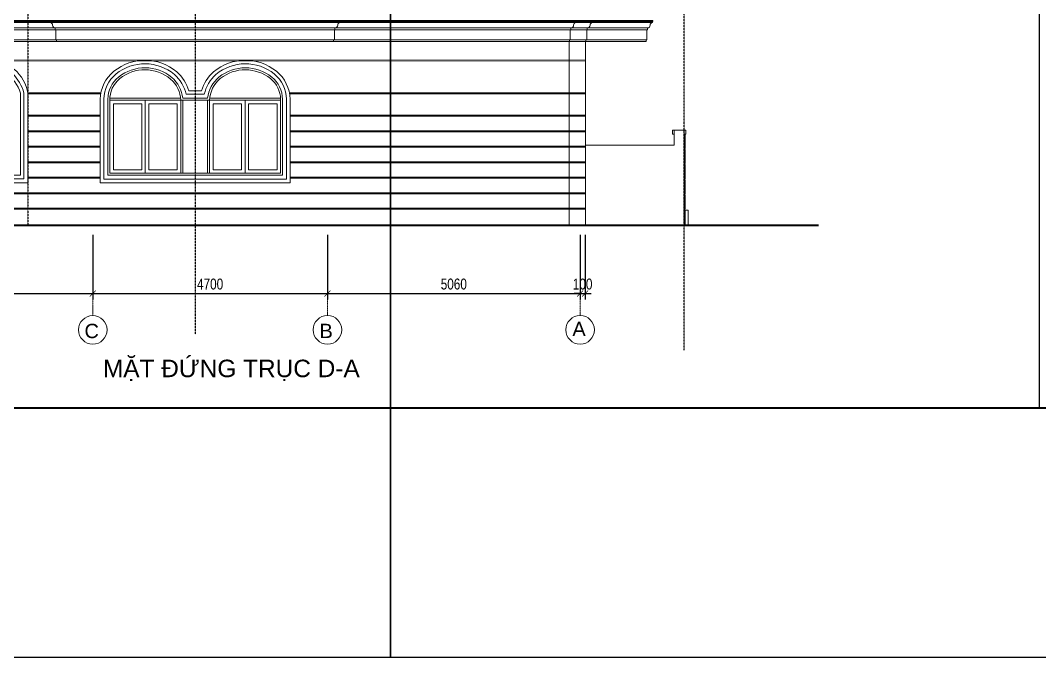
# Model space of a CAD drawing. Header units: millimetres. Extents: x -127141 to 682685, y -1234500 to 49778.
# Drawn here: x 478287 to 498697, y -200000 to -187242 of the extents above; entities that cross this region are included whole.
import ezdxf
from ezdxf.enums import TextEntityAlignment as Align

# ---------------------------------------------------------------- set-up
doc = ezdxf.new("R2010")
doc.units = ezdxf.units.MM
doc.header["$MEASUREMENT"] = 0
for name, pattern in [('CENTER', [3, 1.5, -0.5, 0.5, -0.5]), ('DASHED', [0.75, 0.5, -0.25]), ('HIDDEN', [0.75, 0.5, -0.25])]:
    doc.linetypes.add(name, pattern=pattern)
for name, color, linetype, lineweight in [('-CENTER', 143, 'CENTER', 13), ('-DOOR', 137, 'Continuous', 9), ('-HATCH', 8, 'Continuous', 5), ('-KH', 143, 'Continuous', 13), ('-LINE1', 7, 'Continuous', 18), ('-TEXT', 7, 'Continuous', 15), ('-WALL', 4, 'Continuous', 35), ('A-TUONG', 7, 'Continuous', 35)]:
    doc.layers.add(name, color=color, linetype=linetype, lineweight=lineweight)
doc.layers.add('-RANH GIOI LO DAT', color=12, linetype='Continuous')
doc.layers.add('12. NET DIM', color=252, linetype='Continuous')
doc.layers.add('duong dong', color=6, linetype='HIDDEN', plot=False)
doc.layers.add('LUOI GIONG', color=160, linetype='Continuous', plot=False)
doc.styles.add('1', font='arial.ttf')
doc.styles.add('AVANH', font='', dxfattribs={"width": 0.8})
doc.styles.get("Standard").update_dxf_attribs({"font": 'arial.ttf'})
doc.styles.get('AVANH').set_extended_font_data('.VnAvantH')
doc.dimstyles.new('C_100A3', dxfattribs={"dimscale": 100, "dimtxt": 2.2, "dimasz": 1.2, "dimexe": 1.2, "dimexo": 0, "dimgap": 0.75, "dimtad": 1, "dimdec": 0, "dimzin": 0, "dimdsep": 46, "dimtxsty": 'AVANH', "dimblk": 'ARCHTICK', "dimcen": 0, "dimdle": 1.2, "dimclrd": 256, "dimclre": 256, "dimclrt": 7, "dimadec": 0, "dimazin": 0, "dimtfac": 0.0001, "dimtdec": 0, "dimtix": 1, "dimtmove": 2, "dimatfit": 3, "dimfxl": 1.8, "dimtolj": 1, "dimtzin": 0, "dimarcsym": 0})

# ---------------------------------------------------------------- blocks, each defined once
blk = doc.blocks.new('_ArchTick')
at = {"color": 0, "linetype": 'ByBlock', "const_width": 0.15}
blk.add_lwpolyline([(-0.5, -0.5), (0.5, 0.5)], dxfattribs=at)
blk = doc.blocks.new('*D1423')
at = {"layer": '12. NET DIM', "lineweight": -2, "transparency": 16777216}
for p, q in [((475686, -191534), (475686, -192831)), ((479736, -191534), (479736, -192831)), ((475566, -192711), (479856, -192711))]:
    blk.add_line(p, q, dxfattribs=at)
at = {"layer": 'Defpoints', "color": 0, "transparency": 16777216}
for p in [(475686, -191534), (479736, -191534), (479736, -192711)]:
    blk.add_point(p, dxfattribs=at)
at = {"layer": '12. NET DIM', "lineweight": -2, "transparency": 16777216, "xscale": 119.9999999999999, "yscale": 119.9999999999999, "zscale": 119.9999999999999, "rotation": 180}
blk.add_blockref('_ArchTick', (475686, -192711), dxfattribs=at)
at = {"layer": '12. NET DIM', "lineweight": -2, "transparency": 16777216, "xscale": 119.9999999999999, "yscale": 119.9999999999999, "zscale": 119.9999999999999}
blk.add_blockref('_ArchTick', (479736, -192711), dxfattribs=at)
at = {"layer": '12. NET DIM', "color": 7, "transparency": 16777216, "insert": (477711, -192522), "char_height": 220, "attachment_point": 5, "style": 'AVANH'}
blk.add_mtext('\\A1;4050', dxfattribs=at)
blk = doc.blocks.new('*D1424')
at = {"layer": '12. NET DIM', "lineweight": -2, "transparency": 16777216}
for p, q in [((479736, -191534), (479736, -192831)), ((484436, -191534), (484436, -192831)), ((479616, -192711), (484556, -192711))]:
    blk.add_line(p, q, dxfattribs=at)
at = {"layer": 'Defpoints', "color": 0, "transparency": 16777216}
for p in [(479736, -191534), (484436, -191534), (484436, -192711)]:
    blk.add_point(p, dxfattribs=at)
at = {"layer": '12. NET DIM', "lineweight": -2, "transparency": 16777216, "xscale": 119.9999999999999, "yscale": 119.9999999999999, "zscale": 119.9999999999999, "rotation": 180}
blk.add_blockref('_ArchTick', (479736, -192711), dxfattribs=at)
at = {"layer": '12. NET DIM', "lineweight": -2, "transparency": 16777216, "xscale": 119.9999999999999, "yscale": 119.9999999999999, "zscale": 119.9999999999999}
blk.add_blockref('_ArchTick', (484436, -192711), dxfattribs=at)
at = {"layer": '12. NET DIM', "color": 7, "transparency": 16777216, "insert": (482086, -192522), "char_height": 220, "attachment_point": 5, "style": 'AVANH'}
blk.add_mtext('\\A1;4700', dxfattribs=at)
blk = doc.blocks.new('*D1425')
at = {"layer": '12. NET DIM', "lineweight": -2, "transparency": 16777216}
for p, q in [((484436, -191534), (484436, -192831)), ((489496, -191534), (489496, -192831)), ((484316, -192711), (489616, -192711))]:
    blk.add_line(p, q, dxfattribs=at)
at = {"layer": 'Defpoints', "color": 0, "transparency": 16777216}
for p in [(484436, -191534), (489496, -191534), (489496, -192711)]:
    blk.add_point(p, dxfattribs=at)
at = {"layer": '12. NET DIM', "lineweight": -2, "transparency": 16777216, "xscale": 119.9999999999999, "yscale": 119.9999999999999, "zscale": 119.9999999999999, "rotation": 180}
blk.add_blockref('_ArchTick', (484436, -192711), dxfattribs=at)
at = {"layer": '12. NET DIM', "lineweight": -2, "transparency": 16777216, "xscale": 119.9999999999999, "yscale": 119.9999999999999, "zscale": 119.9999999999999}
blk.add_blockref('_ArchTick', (489496, -192711), dxfattribs=at)
at = {"layer": '12. NET DIM', "color": 7, "transparency": 16777216, "insert": (486966, -192522), "char_height": 220, "attachment_point": 5, "style": 'AVANH'}
blk.add_mtext('\\A1;5060', dxfattribs=at)
blk = doc.blocks.new('*D1426')
at = {"layer": '12. NET DIM', "lineweight": -2, "transparency": 16777216}
for p, q in [((489496, -191534), (489496, -192831)), ((489596, -191534), (489596, -192831)), ((489496, -192711), (489376, -192711)), ((489496, -192711), (489596, -192711)), ((489596, -192711), (489716, -192711))]:
    blk.add_line(p, q, dxfattribs=at)
at = {"layer": 'Defpoints', "color": 0, "transparency": 16777216}
for p in [(489496, -191534), (489596, -191534), (489596, -192711)]:
    blk.add_point(p, dxfattribs=at)
at = {"layer": '12. NET DIM', "lineweight": -2, "transparency": 16777216, "xscale": 119.9999999999999, "yscale": 119.9999999999999, "zscale": 119.9999999999999}
blk.add_blockref('_ArchTick', (489496, -192711), dxfattribs=at)
at = {"layer": '12. NET DIM', "lineweight": -2, "transparency": 16777216, "xscale": 119.9999999999999, "yscale": 119.9999999999999, "zscale": 119.9999999999999, "rotation": 180}
blk.add_blockref('_ArchTick', (489596, -192711), dxfattribs=at)
at = {"layer": '12. NET DIM', "color": 7, "transparency": 16777216, "insert": (489546, -192522), "char_height": 220, "attachment_point": 5, "style": 'AVANH'}
blk.add_mtext('\\A1;100', dxfattribs=at)
blk = doc.blocks.new('kt1a')
at = {"layer": 'Defpoints', "color": 2}
blk.add_lwpolyline([(0, -22275), (31500, -22275), (31500, 0), (0, 0)], close=True, dxfattribs=at)

msp = doc.modelspace()

# ---------------------------------------------------------------- linework, layer by layer
at = {"layer": '-CENTER', "ltscale": 0.1}
for p, q in [((479736.3, -191535.4), (479736.3, -193151.5)), ((484436.3, -191534.7), (484436.3, -193150.8)), ((489496.1, -191534.7), (489496.1, -193150.8))]:
    msp.add_line(p, q, dxfattribs=at)
at = {"layer": '-DOOR', "lineweight": 9}
for p, q in [((480076.3, -188841.1), (481500.3, -188841.1)), ((480077, -188801.1), (481495.7, -188801.1)), ((480788, -188841.1), (480788, -190301.1)), ((481500.3, -188841.1), (481500.3, -190301.1)), ((481540.3, -188841.1), (481540.3, -190301.1)), ((482033.1, -188841.1), (482033.1, -190301.1)), ((482073.1, -188841.1), (482073.1, -190301.1)), ((482075.2, -188841.1), (483499.2, -188841.1)), ((482075.9, -188801.1), (483494.6, -188801.1)), ((482787.2, -188841.1), (482787.2, -190301.1))]:
    msp.add_line(p, q, dxfattribs=at)
msp.add_lwpolyline([(483497.2, -188821.6, 0.2183078), (483296, -188408, 0.3516116), (482289.3, -188407.1, 0.2053487), (482073.1, -188841.1), (481500.3, -188841.1, 0.2008329), (481293.3, -188415.6, 0.3566943), (480277.4, -188408, 0.2276298), (480076.1, -188841.1)], format="xyb", dxfattribs=at)
for points in [[(480076.3, -188841.1), (480076.3, -190301.1), (483497.2, -190301.1), (483497.2, -188817.2)], [(480718, -188911.1), (480148, -188911.1), (480148, -190231.1), (480718, -190231.1), (480718, -188911.1)], [(480858, -190231.1), (481428, -190231.1), (481428, -188911.1), (480858, -188911.1), (480858, -190231.1)], [(482717.2, -188911.1), (482147.1, -188911.1), (482147.1, -190231.1), (482717.2, -190231.1), (482717.2, -188911.1)], [(482857.2, -190231.1), (483427.2, -190231.1), (483427.2, -188911.1), (482857.2, -188911.1), (482857.2, -190231.1)]]:
    msp.add_lwpolyline(points, dxfattribs=at)
at = {"layer": '-HATCH'}
for p, q in [((480823.8, -187261.3), (475440, -187261.3)), ((490952, -187261.3), (475440, -187261.3)), ((490943, -187281.3), (475440, -187281.3)), ((480824.4, -187281.3), (475441.4, -187281.3)), ((490849.5, -187391.3), (475540, -187391.3)), ((490843, -187431.2), (475551.3, -187431.2)), ((490821.2, -187632.3), (475562.9, -187632.3)), ((475586.2, -188035.1), (489604.1, -188034.6)), ((475586.3, -188055.1), (489604.1, -188054.6)), ((479899.4, -188694.1), (478426.6, -188694.1)), ((479895.8, -188714.1), (478429.9, -188714.1)), ((489604.1, -188694.1), (483674, -188694.1)), ((489604.1, -188714.1), (483677.5, -188714.1)), ((478436.7, -189141.2), (479886.2, -189141.2)), ((478436.7, -189161.2), (479886.2, -189161.2)), ((483687.1, -189141.2), (489604.1, -189141.2)), ((483687.1, -189161.2), (489604.1, -189161.2)), ((478436.7, -189451.5), (479886.2, -189451.5)), ((478436.7, -189471.5), (479886.2, -189471.5)), ((483687.1, -189451.5), (489604.1, -189451.5)), ((483687.1, -189471.5), (489604.1, -189471.5)), ((478436.7, -189761.9), (479886.2, -189761.9)), ((478436.7, -189781.9), (479886.2, -189781.9)), ((483687.1, -189761.9), (489604.1, -189761.9)), ((483687.1, -189781.9), (489604.1, -189781.9)), ((478436.7, -190072.2), (479886.2, -190072.2)), ((478436.7, -190092.2), (479886.2, -190092.2)), ((483687.1, -190072.2), (489604.1, -190072.2)), ((483687.1, -190092.2), (489604.1, -190092.2)), ((478436.7, -190382.5), (479886.2, -190382.5)), ((478436.7, -190402.5), (479886.2, -190402.5)), ((483687.1, -190382.5), (489604.1, -190382.5)), ((483687.1, -190402.5), (489604.1, -190402.5)), ((475586.3, -190692.9), (489604.1, -190692.9)), ((475586.3, -190712.9), (489604.1, -190712.9)), ((475586.3, -191003.2), (489604.1, -191003.2)), ((475586.3, -191023.2), (489604.1, -191023.2))]:
    msp.add_line(p, q, dxfattribs=at)
msp.add_lwpolyline([(479956.2, -190421.1), (483617.1, -190421.1), (483617.1, -188818.1, 0.2182744), (483371.7, -188314.9, 0.3574242), (482202.1, -188324.4, 0.1612535), (481969.4, -188721.1), (481605.1, -188721.1, 0.1610119), (481371.3, -188324.4, 0.3574408), (480201.7, -188314.9, 0.2182744), (479956.2, -188818.1), (479956.2, -190421.1)], format="xyb", dxfattribs=at)
at = {"layer": '-KH'}
for centre in [(479736.3, -193437.8), (484436.3, -193437.1), (489496.1, -193437.1)]:
    msp.add_circle(centre, 286.3, dxfattribs=at)
at = {"layer": '-LINE1', "lineweight": 20}
for p, q in [((490952, -187241.6), (490654, -187241.2)), ((489274.1, -187661.2), (489274.1, -191341.3)), ((489604.1, -187661.2), (489604.1, -191341.3)), ((483687.1, -188986), (483687.1, -189286)), ((491380.6, -189441), (491347.4, -189441)), ((491347.4, -189441), (491347.4, -189521)), ((491347.4, -189521), (491380.6, -189521)), ((491380.6, -189521), (491380.6, -189441)), ((491602.1, -189521), (491602.1, -189804.4)), ((491380.6, -189741), (489604.1, -189741)), ((491602.1, -189804.4), (491582.1, -189804.4)), ((491602.1, -189824.4), (491582.1, -189824.4)), ((491602.1, -189824.4), (491602.1, -190107.7)), ((491602.1, -190107.7), (491582.1, -190107.7)), ((491602.1, -190127.7), (491582.1, -190127.7)), ((491602.1, -190127.7), (491602.1, -190411)), ((491602.1, -190411), (491582.1, -190411)), ((491602.1, -190431), (491582.1, -190431)), ((491602.1, -190431), (491602.1, -190714.4)), ((491602.1, -190714.4), (491582.1, -190714.4)), ((491602.1, -190734.4), (491582.1, -190734.4)), ((491602.1, -190734.4), (491602.1, -191017.7)), ((491602.1, -191017.7), (491582.1, -191017.7)), ((491602.1, -191037.7), (491582.1, -191037.7)), ((491602.1, -191037.7), (491602.1, -191041)), ((491602.1, -191041), (491657.5, -191041)), ((491602.1, -191041), (491602.1, -191341.2)), ((491657.5, -191041), (491657.5, -191341.3)), ((475586.3, -191341.3), (491657.5, -191341.3))]:
    msp.add_line(p, q, dxfattribs=at)
for points in [[(490751.3, -187241.3), (475431, -187241.3), (475431, -187261), (475440, -187261), (475440, -187281, -0.3522811), (475485, -187335.2, 0.4254581), (475540, -187391), (475540, -187430.9), (475551.3, -187430.9), (475551.3, -187623.5, 0.4123353), (475559.1, -187631.1, -0.4067079), (475566.3, -187638.5), (475566.3, -187661.2), (490816.8, -187661.2)], [(478877.2, -187241.6), (478877.2, -187261.6), (478886.2, -187261.6), (478886.2, -187281.6, -0.3522811), (478931.2, -187335.8, 0.4254581), (478986.2, -187391.6), (478986.2, -187431.5), (478997.5, -187431.5), (478997.5, -187624.1, 0.4123353), (479005.2, -187631.7, -0.4067079), (479012.5, -187639.1), (479012.5, -187661.6)], [(484694.6, -187241.6), (484694.6, -187261.6), (484685.6, -187261.6), (484685.6, -187281.6, 0.3522811), (484640.6, -187335.8, -0.4254581), (484585.6, -187391.6), (484585.6, -187431.5), (484574.3, -187431.5), (484574.3, -187624.1, -0.4123353), (484566.5, -187631.7, 0.4067079), (484559.3, -187639.1), (484559.3, -187661.6)], [(489418.1, -187241.6), (489418.1, -187261.6), (489409.1, -187261.6), (489409.1, -187281.6, 0.3522811), (489364.1, -187335.8, -0.4254581), (489309.1, -187391.6), (489309.1, -187431.5), (489297.9, -187431.5), (489297.9, -187624.1, -0.4123353), (489290.1, -187631.7, 0.4067079), (489282.9, -187639.1), (489282.9, -187661.6)], [(489748.1, -187241.6), (489748.1, -187261.6), (489739.1, -187261.6), (489739.1, -187281.6, 0.3522811), (489694.1, -187335.8, -0.4254581), (489639.1, -187391.6), (489639.1, -187431.5), (489627.9, -187431.5), (489627.9, -187624.1, -0.4123353), (489620.1, -187631.7, 0.4067079), (489612.9, -187639.1), (489612.9, -187661.6)], [(490952, -187241.6), (490952, -187261.6), (490943, -187261.6), (490943, -187281.6, 0.3522811), (490898, -187335.8, -0.4254581), (490843, -187391.6), (490843, -187431.5), (490831.8, -187431.5), (490831.8, -187624.1, -0.4123353), (490824, -187631.7, 0.4067079), (490816.8, -187639.1), (490816.8, -187661.6)], [(476736.2, -190491.1), (478436.7, -190491.1), (478436.7, -188696.6, 0.161511), (478171, -188224.8, 0.1564955), (477586.3, -188036.7, 0.1513032), (477001.9, -188224.6, 0.1980775), (476736.2, -188696.6), (476736.2, -190491.1)], [(479886.2, -190491.1), (483687.1, -190491.1), (483687.1, -188817.2, 0.2186872), (483415.8, -188260.6, 0.3577682), (482156.5, -188271.2, 0.1433241), (481914.9, -188651.1), (481659.5, -188651.1, 0.1431532), (481416.8, -188271.2, 0.3577682), (480157.5, -188260.6, 0.218977), (479886.2, -188818.1), (479886.2, -190491.1)], [(480036.2, -188818.1, -0.2172707), (480252.1, -188376.9, -0.3569557), (481319.3, -188385.2, -0.1860112), (481537, -188801.1), (482036.4, -188801.1, -0.1905148), (482263.8, -188376.3, -0.3518829), (483321.2, -188377, -0.2184064), (483537.2, -188820.7)]]:
    msp.add_lwpolyline(points, format="xyb", dxfattribs=at)
for points in [[(476816.2, -190411.1), (478356.7, -190411.1), (478356.7, -188697.4, 0.1465816), (478124.5, -188307.4, 0.1873011), (477586.3, -188116.7, 0.1572716), (477048.4, -188307.4, 0.1553886), (476816.2, -188697.4)], [(476886.2, -190341.1), (478286.7, -190341.1), (478286.7, -188698.1, 0.2076193), (477983.5, -188307.8, 0.1629434), (477586.3, -188186.8, 0.1629434), (477189, -188307.8, 0.2077031), (476886.2, -188698.1)]]:
    msp.add_lwpolyline(points, format="xyb", close=True, dxfattribs=at)
for points in [[(480036.2, -188818.1), (480036.3, -188841.1)], [(480036.3, -188841.1), (480036.3, -190341.1), (483537.2, -190341.1), (483537.2, -188817.2)], [(491380.6, -189741), (491380.6, -189441), (491582.1, -189441), (491582.1, -191341.2)]]:
    msp.add_lwpolyline(points, dxfattribs=at)
for points in [[(491380.6, -189441), (491347.4, -189441), (491347.4, -189521), (491380.6, -189521)], [(491582.1, -189441), (491615.4, -189441), (491615.4, -189521), (491582.1, -189521)]]:
    msp.add_lwpolyline(points, close=True, dxfattribs=at)
at = {"layer": '-RANH GIOI LO DAT', "linetype": 'DASHED', "ltscale": 10}
msp.add_line((491582.1, -193844.4), (491582.1, -172732.4), dxfattribs=at)
at = {"layer": '-WALL'}
msp.add_line((470906, -191341.3), (494268.8, -191341.3), dxfattribs=at)
at = {"layer": 'A-TUONG'}
msp.add_lwpolyline([(435697.5, -195000), (597851, -195000)], dxfattribs=at)
at = {"layer": 'Defpoints'}
msp.add_lwpolyline([(467197.5, -195000), (498697.5, -195000), (498697.5, -172725), (467197.5, -172725)], close=True, dxfattribs=at)
at = {"layer": 'duong dong', "ltscale": 10}
for p, q in [((481786.7, -174996.1), (481786.7, -193521.2)), ((478436.4, -180741.3), (478436.8, -191341.3))]:
    msp.add_line(p, q, dxfattribs=at)
at = {"layer": 'LUOI GIONG'}
for points in [[(435697.5, -175000), (485697.5, -175000), (485697.5, -200000), (435697.5, -200000)], [(485697.5, -175000), (535697.5, -175000), (535697.5, -200000), (485697.5, -200000)]]:
    msp.add_lwpolyline(points, close=True, dxfattribs=at)

# ---------------------------------------------------------------- block references
at = {"layer": '-LINE1'}
msp.add_blockref('kt1a', (467197.5, -172725), dxfattribs=at)

# ---------------------------------------------------------------- texts
at = {"layer": '-TEXT', "color": 2, "style": '1'}
for s, p in [('A', (489474.2, -193419)), ('C', (479714.1, -193459.7)), ('B', (484410.2, -193459))]:
    msp.add_text(s, height=286.3, dxfattribs=at).set_placement(p, align=Align.MIDDLE_CENTER)
at = {"layer": '-TEXT', "color": 4}
msp.add_text('MẶT ĐỨNG TRỤC D-A', height=350, dxfattribs=at).set_placement((482510.9, -194385.1), align=Align.CENTER)

# ---------------------------------------------------------------- dimensions: what is measured, and where the dimension line sits
at = {"layer": '12. NET DIM'}
for base, p1, p2, picture, middle in [((479736.3, -192710.9), (475686.3, -191533.6), (479736.3, -191533.6), '*D1423', (477711.3, -192522.1)), ((484436.3, -192710.9), (479736.3, -191533.6), (484436.3, -191533.6), '*D1424', (482086.3, -192522.1)), ((489496.1, -192710.9), (484436.3, -191533.6), (489496.1, -191533.6), '*D1425', (486966.2, -192522.1)), ((489596.1, -192710.9), (489496.1, -191533.6), (489596.1, -191533.6), '*D1426', (489546.1, -192522.1))]:
    dim = msp.add_linear_dim(base=base, p1=p1, p2=p2, angle=180, dimstyle='C_100A3', dxfattribs=at)
    dim.commit()
    dim.dimension.update_dxf_attribs({"geometry": picture, "text_midpoint": middle})

doc.saveas('drawing.dxf')
